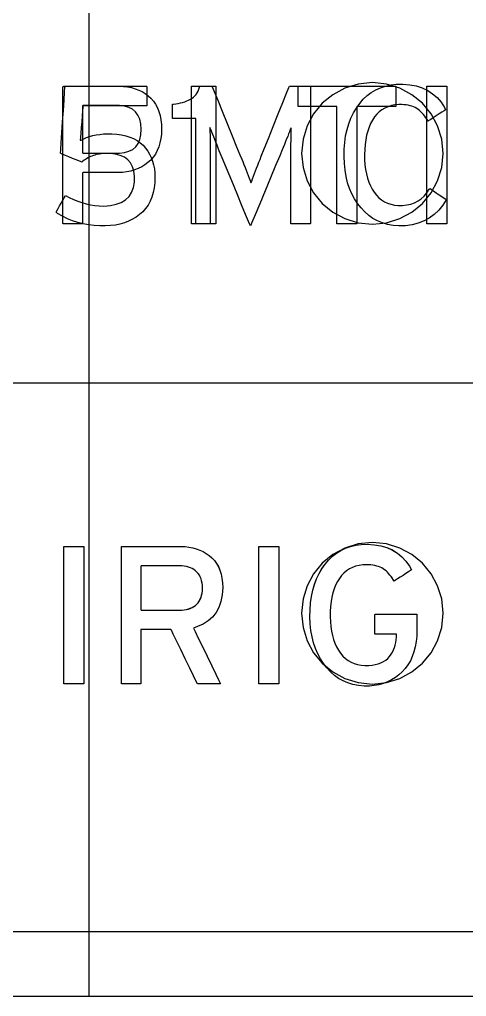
# Model space of a CAD drawing. Extents: x 1 to 47.7, y 0.2 to 35.
# Drawn here: x 22.878 to 23.194, y 8.656 to 9.347 of the extents above; entities that cross this region are included whole.
import ezdxf

# ---------------------------------------------------------------- set-up
doc = ezdxf.new("R2010")
doc.units = 0
doc.header["$MEASUREMENT"] = 0
for name, color, linetype in [('4_1__4U__UP_TO_ONE_IO_BOAR', 7, 'CONTINUOUS'), ('4_2__4U__FRONT_PANEL_W_24_', 7, 'CONTINUOUS'), ('5_1___24__TARGET_LEDS___12', 7, 'CONTINUOUS')]:
    doc.layers.add(name, color=color, linetype=linetype)

msp = doc.modelspace()

# ---------------------------------------------------------------- linework, layer by layer
at = {"layer": '4_1__4U__UP_TO_ONE_IO_BOAR'}
for points in [[(22.92684, 11.36878), (22.92684, 8.65629)], [(25.35263, 8.65629), (21.57681, 8.65629)]]:
    msp.add_lwpolyline(points, dxfattribs=at)
for points in [[(23.12712, 9.20206), (23.1372, 9.20308), (23.14659, 9.20599), (23.15509, 9.21061), (23.16249, 9.21672), (23.1686, 9.22412), (23.17321, 9.23262), (23.17613, 9.24201), (23.17714, 9.25208), (23.17613, 9.26216), (23.17321, 9.27155), (23.1686, 9.28004), (23.16249, 9.28744), (23.15509, 9.29354), (23.14659, 9.29815), (23.1372, 9.30106), (23.12712, 9.30208), (23.11705, 9.30106), (23.10767, 9.29815), (23.09918, 9.29354), (23.09178, 9.28744), (23.08568, 9.28004), (23.08108, 9.27155), (23.07817, 9.26216), (23.07716, 9.25208), (23.07817, 9.24201), (23.08108, 9.23262), (23.08568, 9.22412), (23.09178, 9.21672), (23.09918, 9.21061), (23.10767, 9.20599), (23.11705, 9.20308)], [(23.12712, 8.87706), (23.1372, 8.87807), (23.14659, 8.88099), (23.15509, 8.8856), (23.16249, 8.89171), (23.1686, 8.89912), (23.17321, 8.90761), (23.17613, 8.917), (23.17714, 8.92708), (23.17613, 8.93716), (23.17321, 8.94654), (23.1686, 8.95503), (23.16249, 8.96243), (23.15509, 8.96854), (23.14659, 8.97315), (23.1372, 8.97606), (23.12712, 8.97707), (23.11705, 8.97606), (23.10767, 8.97315), (23.09918, 8.96854), (23.09178, 8.96243), (23.08568, 8.95503), (23.08108, 8.94654), (23.07817, 8.93716), (23.07716, 8.92708), (23.07817, 8.917), (23.08108, 8.90761), (23.08568, 8.89912), (23.09178, 8.89171), (23.09918, 8.8856), (23.10767, 8.88099), (23.11705, 8.87807)]]:
    msp.add_lwpolyline(points, close=True, dxfattribs=at)
at = {"layer": '4_2__4U__FRONT_PANEL_W_24_'}
for points in [[(22.97365, 9.23528), (22.97348, 9.23139), (22.97306, 9.22773), (22.97238, 9.22431), (22.97143, 9.22112), (22.97023, 9.21818), (22.96876, 9.21547), (22.96703, 9.213), (22.96505, 9.21077), (22.96281, 9.20877), (22.96038, 9.207), (22.95777, 9.20545), (22.955, 9.20412), (22.95206, 9.203), (22.94895, 9.20211), (22.94566, 9.20144), (22.94221, 9.20099), (22.93858, 9.20076), (22.93471, 9.20075), (22.93073, 9.20098), (22.92682, 9.20147), (22.92299, 9.2022), (22.91922, 9.20319), (22.91552, 9.20442), (22.91189, 9.2059), (22.90834, 9.20763), (22.90485, 9.20961), (22.90381, 9.21052), (22.90435, 9.21146), (22.90521, 9.21299), (22.90629, 9.21487), (22.90745, 9.21692), (22.90858, 9.2189), (22.90955, 9.22061), (22.91025, 9.22183), (22.91055, 9.22236), (22.91315, 9.22094), (22.9161, 9.21951), (22.91907, 9.21828), (22.92205, 9.21723), (22.92505, 9.21637), (22.92808, 9.2157), (22.93112, 9.21522), (22.93418, 9.21492), (22.93748, 9.21483), (22.94219, 9.2152), (22.94633, 9.21607), (22.94989, 9.21743), (22.95289, 9.2193), (22.95531, 9.22166), (22.95715, 9.22452), (22.95843, 9.22789), (22.95912, 9.23175), (22.95921, 9.2359), (22.95873, 9.23948), (22.95777, 9.24262), (22.95634, 9.24531), (22.95443, 9.24754), (22.95204, 9.24932), (22.94918, 9.25065), (22.94584, 9.25153), (22.94203, 9.25196), (22.93945, 9.25199), (22.93815, 9.25195), (22.9369, 9.25187), (22.93568, 9.25175), (22.9345, 9.2516), (22.93335, 9.2514), (22.93224, 9.25116), (22.93118, 9.25089), (22.93014, 9.25058), (22.92916, 9.25019), (22.92819, 9.24976), (22.92725, 9.2493), (22.92632, 9.24881), (22.92541, 9.24829), (22.92452, 9.24774), (22.92364, 9.24715), (22.92279, 9.24653), (22.92196, 9.24588), (22.92142, 9.2461), (22.91997, 9.24669), (22.91789, 9.24754), (22.91544, 9.24854), (22.91288, 9.24958), (22.91049, 9.25055), (22.90853, 9.25135), (22.90726, 9.25187), (22.90693, 9.25209), (22.9071, 9.25451), (22.90744, 9.25959), (22.90791, 9.26649), (22.90844, 9.27438), (22.90899, 9.28241), (22.90948, 9.28974), (22.90988, 9.29552), (22.91011, 9.29892), (22.91057, 9.29947), (22.91433, 9.29947), (22.92111, 9.29947), (22.92988, 9.29947), (22.93962, 9.29947), (22.94931, 9.29947), (22.95791, 9.29947), (22.9644, 9.29947), (22.96776, 9.29947), (22.968, 9.29924), (22.968, 9.29816), (22.968, 9.29641), (22.968, 9.29424), (22.968, 9.2919), (22.968, 9.28962), (22.968, 9.28765), (22.968, 9.28625), (22.968, 9.28564), (22.96671, 9.28564), (22.96262, 9.28564), (22.95653, 9.28564), (22.94923, 9.28564), (22.94153, 9.28564), (22.93423, 9.28564), (22.92814, 9.28564), (22.92405, 9.28564), (22.92276, 9.28563), (22.92268, 9.28455), (22.92249, 9.28204), (22.92223, 9.27853), (22.92192, 9.27446), (22.92161, 9.27027), (22.92132, 9.26639), (22.92109, 9.26327), (22.92094, 9.26134), (22.92151, 9.2613), (22.92338, 9.26231), (22.92537, 9.2632), (22.9275, 9.26396), (22.92974, 9.2646), (22.93211, 9.26512), (22.93461, 9.26551), (22.93723, 9.26578), (22.93997, 9.26593), (22.94326, 9.26591), (22.94675, 9.26565), (22.95003, 9.26517), (22.95309, 9.26448), (22.95594, 9.26357), (22.95858, 9.26245), (22.961, 9.26111), (22.96321, 9.25955), (22.9652, 9.25778), (22.96697, 9.25582), (22.96854, 9.25372), (22.96989, 9.25149), (22.97104, 9.24912), (22.97198, 9.24662), (22.97271, 9.24399), (22.97323, 9.24122), (22.97354, 9.23832)], [(23.0026, 9.20228), (23.0026, 9.20514), (23.0026, 9.21272), (23.0026, 9.22358), (23.0026, 9.23627), (23.0026, 9.24931), (23.0026, 9.26127), (23.0026, 9.27067), (23.0026, 9.27607), (23.00244, 9.27681), (23.00123, 9.27681), (22.99912, 9.27681), (22.99644, 9.27681), (22.99352, 9.27681), (22.99068, 9.27681), (22.98825, 9.27681), (22.98655, 9.27681), (22.98591, 9.27681), (22.98591, 9.2772), (22.98591, 9.27822), (22.98591, 9.27968), (22.98591, 9.28139), (22.98591, 9.28315), (22.98591, 9.28476), (22.98591, 9.28602), (22.98591, 9.28675), (22.98677, 9.28692), (22.98846, 9.28712), (22.9901, 9.28737), (22.99167, 9.2877), (22.99318, 9.28809), (22.99464, 9.28855), (22.99604, 9.28907), (22.99738, 9.28966), (22.99866, 9.29031), (22.99984, 9.29101), (23.00092, 9.29182), (23.00189, 9.29272), (23.00275, 9.29372), (23.00351, 9.29482), (23.00415, 9.29603), (23.00469, 9.29733), (23.00513, 9.29873), (23.00542, 9.29947), (23.00624, 9.29947), (23.00768, 9.29947), (23.00951, 9.29947), (23.01151, 9.29947), (23.01345, 9.29947), (23.01511, 9.29947), (23.01627, 9.29947), (23.01671, 9.29947), (23.01671, 9.29575), (23.01671, 9.28586), (23.01671, 9.27169), (23.01671, 9.25516), (23.01671, 9.23815), (23.01671, 9.22256), (23.01671, 9.2103), (23.01671, 9.20325), (23.01657, 9.20228), (23.01555, 9.20228), (23.01377, 9.20228), (23.0115, 9.20228), (23.00904, 9.20228), (23.00664, 9.20228), (23.00458, 9.20228), (23.00314, 9.20228)], [(23.15865, 8.91515), (23.15849, 8.91098), (23.15809, 8.90704), (23.15743, 8.90332), (23.15652, 8.89983), (23.15536, 8.89655), (23.15396, 8.89351), (23.1523, 8.89068), (23.15039, 8.88808), (23.14823, 8.88569), (23.1459, 8.88352), (23.1434, 8.8816), (23.14075, 8.87995), (23.13793, 8.87857), (23.13496, 8.87744), (23.13182, 8.87658), (23.12852, 8.87597), (23.12507, 8.87563), (23.12126, 8.87561), (23.11726, 8.876), (23.11345, 8.87673), (23.10986, 8.87781), (23.10647, 8.87923), (23.10329, 8.88101), (23.10031, 8.88313), (23.09754, 8.8856), (23.09498, 8.88842), (23.09259, 8.89152), (23.09044, 8.89483), (23.08856, 8.89837), (23.08696, 8.90215), (23.08563, 8.90616), (23.08457, 8.9104), (23.08379, 8.91488), (23.08328, 8.91959), (23.08305, 8.92453), (23.08314, 8.92957), (23.08352, 8.9344), (23.08417, 8.93899), (23.08509, 8.94337), (23.08629, 8.94751), (23.08776, 8.95142), (23.08951, 8.95511), (23.09153, 8.95857), (23.09382, 8.96181), (23.09629, 8.96475), (23.09897, 8.96734), (23.10185, 8.96959), (23.10493, 8.9715), (23.10822, 8.97306), (23.11172, 8.97428), (23.11542, 8.97515), (23.11933, 8.97568), (23.12358, 8.97585), (23.12852, 8.97552), (23.13311, 8.97473), (23.13735, 8.97348), (23.14125, 8.97177), (23.1448, 8.9696), (23.148, 8.96697), (23.15085, 8.96388), (23.15336, 8.96032), (23.15479, 8.95766), (23.15408, 8.95721), (23.1527, 8.95632), (23.15087, 8.95515), (23.14881, 8.95383), (23.14674, 8.9525), (23.14486, 8.9513), (23.14341, 8.95037), (23.14259, 8.94984), (23.14207, 8.95048), (23.14125, 8.95175), (23.14041, 8.95295), (23.13954, 8.95408), (23.13865, 8.95512), (23.13773, 8.95609), (23.13679, 8.95697), (23.13582, 8.95778), (23.13482, 8.95851), (23.13377, 8.95911), (23.13265, 8.95963), (23.13146, 8.96008), (23.13021, 8.96046), (23.1289, 8.96077), (23.12752, 8.96102), (23.12607, 8.96119), (23.12457, 8.9613), (23.123, 8.96134), (23.12036, 8.96122), (23.11777, 8.96086), (23.11533, 8.96026), (23.11303, 8.95943), (23.11089, 8.95836), (23.1089, 8.95705), (23.10706, 8.9555), (23.10538, 8.95372), (23.10384, 8.9517), (23.10244, 8.94943), (23.10122, 8.94697), (23.10017, 8.94433), (23.09929, 8.94151), (23.09858, 8.93851), (23.09803, 8.93532), (23.09766, 8.93195), (23.09746, 8.92839), (23.09742, 8.92468), (23.09755, 8.92109), (23.09785, 8.91768), (23.09832, 8.91445), (23.09896, 8.9114), (23.09977, 8.90852), (23.10075, 8.90583), (23.1019, 8.90332), (23.10322, 8.901), (23.1047, 8.89882), (23.10632, 8.89684), (23.1081, 8.89512), (23.11003, 8.89365), (23.1121, 8.89243), (23.11433, 8.89147), (23.11671, 8.89075), (23.11924, 8.89029), (23.12192, 8.89008), (23.12454, 8.89014), (23.12695, 8.89037), (23.1292, 8.89077), (23.13128, 8.89133), (23.1332, 8.89206), (23.13496, 8.89294), (23.13655, 8.89399), (23.13798, 8.89521), (23.13925, 8.89659), (23.14032, 8.89807), (23.14125, 8.8996), (23.14206, 8.9012), (23.14274, 8.90286), (23.1433, 8.90458), (23.14373, 8.90636), (23.14404, 8.9082), (23.14422, 8.91011), (23.14427, 8.91197), (23.14427, 8.91199), (23.14427, 8.91203), (23.14427, 8.91209), (23.14427, 8.91215), (23.14427, 8.91222), (23.14427, 8.91229), (23.14427, 8.91234), (23.14427, 8.91237), (23.14424, 8.91238), (23.14345, 8.91238), (23.1418, 8.91238), (23.13957, 8.91238), (23.13702, 8.91238), (23.13443, 8.91238), (23.13206, 8.91238), (23.13019, 8.91238), (23.12908, 8.91238), (23.12889, 8.91248), (23.12889, 8.91336), (23.12889, 8.91498), (23.12889, 8.91708), (23.12889, 8.91942), (23.12889, 8.92176), (23.12889, 8.92384), (23.12889, 8.92543), (23.12889, 8.92627), (23.12931, 8.92635), (23.13154, 8.92635), (23.13522, 8.92635), (23.13983, 8.92635), (23.14486, 8.92635), (23.14977, 8.92635), (23.15405, 8.92635), (23.15717, 8.92635), (23.15861, 8.92635), (23.15865, 8.92608), (23.15865, 8.92513), (23.15865, 8.92366), (23.15865, 8.92188), (23.15865, 8.91998), (23.15865, 8.91816), (23.15865, 8.91662), (23.15865, 8.91555)], [(23.02146, 8.94524), (23.0211, 8.94009), (23.0202, 8.93542), (23.01877, 8.93124), (23.01681, 8.92755), (23.01431, 8.92435), (23.01128, 8.92164), (23.00771, 8.91942), (23.00361, 8.91769), (23.00082, 8.91664), (23.00201, 8.91418), (23.00425, 8.90954), (23.00719, 8.90346), (23.01048, 8.89667), (23.01375, 8.88991), (23.01665, 8.88392), (23.01881, 8.87945), (23.01988, 8.87723), (23.01961, 8.87712), (23.01825, 8.87712), (23.01609, 8.87712), (23.01346, 8.87712), (23.01065, 8.87712), (23.00796, 8.87712), (23.0057, 8.87712), (23.00417, 8.87712), (23.00366, 8.87713), (23.00284, 8.8788), (23.00091, 8.88279), (22.99821, 8.88837), (22.99507, 8.89483), (22.99186, 8.90145), (22.98892, 8.90752), (22.98659, 8.91231), (22.98523, 8.91513), (22.98484, 8.91557), (22.98341, 8.91557), (22.98084, 8.91557), (22.97753, 8.91557), (22.97388, 8.91557), (22.97028, 8.91557), (22.96713, 8.91557), (22.96483, 8.91557), (22.96377, 8.91557), (22.96375, 8.9146), (22.96375, 8.91117), (22.96375, 8.90596), (22.96375, 8.89967), (22.96375, 8.89302), (22.96375, 8.88673), (22.96375, 8.88151), (22.96375, 8.87809), (22.96373, 8.87712), (22.96304, 8.87712), (22.96154, 8.87712), (22.9595, 8.87712), (22.95716, 8.87712), (22.95478, 8.87712), (22.95263, 8.87712), (22.95096, 8.87712), (22.95002, 8.87712), (22.94991, 8.87823), (22.94991, 8.88534), (22.94991, 8.89747), (22.94991, 8.9128), (22.94991, 8.92954), (22.94991, 8.94586), (22.94991, 8.95997), (22.94991, 8.97004), (22.94991, 8.97427), (22.95119, 8.9743), (22.95507, 8.9743), (22.96081, 8.9743), (22.96763, 8.9743), (22.97476, 8.9743), (22.98145, 8.9743), (22.9869, 8.9743), (22.99037, 8.9743), (22.992, 8.97429), (22.99488, 8.97415), (22.99764, 8.97382), (23.00029, 8.9733), (23.00283, 8.9726), (23.00526, 8.97172), (23.00757, 8.97064), (23.00977, 8.96938), (23.01186, 8.96794), (23.01383, 8.96628), (23.01559, 8.9644), (23.01712, 8.96231), (23.01841, 8.96), (23.01948, 8.95748), (23.02032, 8.95474), (23.02093, 8.95179), (23.02131, 8.94862)], [(23.00722, 8.94482), (23.00713, 8.94663), (23.00693, 8.94832), (23.00661, 8.9499), (23.00618, 8.95136), (23.00563, 8.95272), (23.00497, 8.95397), (23.00419, 8.9551), (23.0033, 8.95612), (23.0023, 8.95706), (23.00119, 8.95791), (22.99999, 8.95863), (22.9987, 8.95925), (22.99733, 8.95975), (22.99587, 8.96013), (22.99432, 8.9604), (22.99267, 8.96056), (22.99117, 8.9606), (22.98982, 8.9606), (22.98678, 8.9606), (22.98259, 8.9606), (22.97782, 8.9606), (22.97301, 8.9606), (22.96871, 8.9606), (22.96547, 8.9606), (22.96384, 8.9606), (22.96375, 8.95996), (22.96375, 8.95724), (22.96375, 8.95294), (22.96375, 8.94771), (22.96375, 8.94216), (22.96375, 8.93692), (22.96375, 8.93263), (22.96375, 8.9299), (22.96384, 8.92927), (22.96547, 8.92927), (22.96871, 8.92927), (22.97301, 8.92927), (22.97782, 8.92927), (22.98259, 8.92927), (22.98678, 8.92927), (22.98982, 8.92927), (22.99117, 8.92927), (22.99265, 8.92931), (22.99426, 8.92945), (22.99579, 8.92971), (22.99723, 8.93008), (22.99859, 8.93055), (22.99987, 8.93113), (23.00106, 8.93183), (23.00216, 8.93263), (23.00318, 8.93353), (23.0041, 8.93454), (23.0049, 8.93567), (23.00558, 8.93691), (23.00615, 8.93826), (23.00659, 8.93973), (23.00692, 8.94131), (23.00713, 8.94301)]]:
    msp.add_lwpolyline(points, close=True, dxfattribs=at)
for points in [[(23.1162, 9.28523), (23.1162, 9.20228), (23.10209, 9.20228), (23.10209, 9.28523), (23.07464, 9.28523), (23.07464, 9.29947), (23.14369, 9.29947), (23.14369, 9.28523), (23.1162, 9.28523)], [(23.1655, 9.20228), (23.1655, 9.29947), (23.17961, 9.29947), (23.17961, 9.20228), (23.1655, 9.20228)], [(22.56645, 9.08989), (23.94141, 9.08989)], [(22.90929, 8.87712), (22.90929, 8.9743), (22.92339, 8.9743), (22.92339, 8.87712), (22.90929, 8.87712)], [(23.04689, 8.87712), (23.04689, 8.9743), (23.06099, 8.9743), (23.06099, 8.87712), (23.04689, 8.87712)], [(25.35207, 8.70187), (19.77626, 8.70187)]]:
    msp.add_lwpolyline(points, dxfattribs=at)
at = {"layer": '5_1___24__TARGET_LEDS___12'}
for points in [[(22.97833, 9.26906), (22.97818, 9.26566), (22.9778, 9.26246), (22.97719, 9.25945), (22.97634, 9.25664), (22.97527, 9.25402), (22.97397, 9.2516), (22.97243, 9.24937), (22.97067, 9.24735), (22.96869, 9.24552), (22.96657, 9.2439), (22.96429, 9.24249), (22.96187, 9.2413), (22.95929, 9.24032), (22.95657, 9.23955), (22.95369, 9.23899), (22.95067, 9.23865), (22.94749, 9.23852), (22.94639, 9.23852), (22.94406, 9.23852), (22.94061, 9.23852), (22.9365, 9.23852), (22.9322, 9.23852), (22.9282, 9.23852), (22.92495, 9.23852), (22.92294, 9.23852), (22.92251, 9.23836), (22.92251, 9.23615), (22.92251, 9.23191), (22.92251, 9.22631), (22.92251, 9.22006), (22.92251, 9.21384), (22.92251, 9.20836), (22.92251, 9.2043), (22.92251, 9.20237), (22.92219, 9.2023), (22.92097, 9.2023), (22.91908, 9.2023), (22.9168, 9.2023), (22.91439, 9.2023), (22.91211, 9.2023), (22.91022, 9.2023), (22.909, 9.2023), (22.90868, 9.20249), (22.90868, 9.20768), (22.90868, 9.21856), (22.90868, 9.23327), (22.90868, 9.24994), (22.90868, 9.26672), (22.90868, 9.28174), (22.90868, 9.29313), (22.90868, 9.29905), (22.90936, 9.29948), (22.91258, 9.29948), (22.91777, 9.29948), (22.92418, 9.29948), (22.93105, 9.29948), (22.93763, 9.29948), (22.94315, 9.29948), (22.94688, 9.29948), (22.94841, 9.29948), (22.95144, 9.29935), (22.95434, 9.29902), (22.9571, 9.29849), (22.95972, 9.29776), (22.9622, 9.29681), (22.96455, 9.29567), (22.96677, 9.29432), (22.96885, 9.29277), (22.97079, 9.29098), (22.97253, 9.28897), (22.97404, 9.28675), (22.97532, 9.28432), (22.97638, 9.28169), (22.9772, 9.27884), (22.97781, 9.27579), (22.97818, 9.27253)], [(23.06968, 9.20226), (23.06968, 9.20411), (23.06968, 9.20905), (23.06968, 9.21617), (23.06968, 9.22456), (23.06968, 9.23331), (23.06968, 9.24149), (23.06968, 9.24821), (23.06968, 9.25254), (23.06968, 9.25423), (23.06968, 9.2566), (23.06969, 9.25886), (23.06971, 9.261), (23.06973, 9.26302), (23.06977, 9.26493), (23.06981, 9.26672), (23.06986, 9.2684), (23.06991, 9.26996), (23.06973, 9.2702), (23.0692, 9.26883), (23.06863, 9.26735), (23.06801, 9.26577), (23.06734, 9.26407), (23.06663, 9.26226), (23.06586, 9.26035), (23.06505, 9.25832), (23.06419, 9.25619), (23.06352, 9.25455), (23.06174, 9.25028), (23.05885, 9.24337), (23.05526, 9.23479), (23.05138, 9.2255), (23.04761, 9.21649), (23.04436, 9.20871), (23.04204, 9.20315), (23.04104, 9.20076), (23.04038, 9.20231), (23.03834, 9.20725), (23.03529, 9.21462), (23.03165, 9.22344), (23.0278, 9.23275), (23.02415, 9.24157), (23.02111, 9.24894), (23.01907, 9.25388), (23.01832, 9.2557), (23.01746, 9.25786), (23.01665, 9.25991), (23.01588, 9.26185), (23.01516, 9.26368), (23.01448, 9.2654), (23.01385, 9.26701), (23.01326, 9.26851), (23.01271, 9.26991), (23.01239, 9.27029), (23.01244, 9.26876), (23.01249, 9.26711), (23.01253, 9.26534), (23.01257, 9.26346), (23.0126, 9.26146), (23.01262, 9.25934), (23.01263, 9.25711), (23.01264, 9.25476), (23.01264, 9.25309), (23.01264, 9.24941), (23.01264, 9.24314), (23.01264, 9.2352), (23.01264, 9.22651), (23.01264, 9.21796), (23.01264, 9.21048), (23.01264, 9.20497), (23.01264, 9.20235), (23.01235, 9.20226), (23.01123, 9.20226), (23.00949, 9.20226), (23.00737, 9.20226), (23.00511, 9.20226), (23.00295, 9.20226), (23.0011, 9.20226), (22.99983, 9.20226), (22.99935, 9.20226), (22.99935, 9.20575), (22.99935, 9.2151), (22.99935, 9.22856), (22.99935, 9.24442), (22.99935, 9.26096), (22.99935, 9.27643), (22.99935, 9.28913), (22.99935, 9.29732), (22.99938, 9.29948), (23.00012, 9.29948), (23.00168, 9.29948), (23.0038, 9.29948), (23.00622, 9.29948), (23.00869, 9.29948), (23.01094, 9.29948), (23.01272, 9.29948), (23.01376, 9.29948), (23.01409, 9.29909), (23.01545, 9.29573), (23.01792, 9.28967), (23.02111, 9.28182), (23.02466, 9.2731), (23.02819, 9.26443), (23.03132, 9.25673), (23.03368, 9.25092), (23.0349, 9.24791), (23.03559, 9.24626), (23.03646, 9.24417), (23.03728, 9.24214), (23.03807, 9.24016), (23.03881, 9.23825), (23.03951, 9.23639), (23.04017, 9.23459), (23.04078, 9.23286), (23.04136, 9.23118), (23.04193, 9.23245), (23.04254, 9.23416), (23.04319, 9.23592), (23.04388, 9.23776), (23.0446, 9.23966), (23.04537, 9.24163), (23.04617, 9.24367), (23.04701, 9.24577), (23.04781, 9.24772), (23.04871, 9.24997), (23.05081, 9.25524), (23.05375, 9.2626), (23.05715, 9.27113), (23.06066, 9.27992), (23.0639, 9.28804), (23.06652, 9.29459), (23.06813, 9.29863), (23.06853, 9.29948), (23.0694, 9.29948), (23.07109, 9.29948), (23.07333, 9.29948), (23.07585, 9.29948), (23.07838, 9.29948), (23.08066, 9.29948), (23.08242, 9.29948), (23.0834, 9.29948), (23.08351, 9.29836), (23.08351, 9.2914), (23.08351, 9.27956), (23.08351, 9.26455), (23.08351, 9.2481), (23.08351, 9.23194), (23.08351, 9.2178), (23.08351, 9.20739), (23.08351, 9.20244), (23.0832, 9.20226), (23.08204, 9.20226), (23.08023, 9.20226), (23.07803, 9.20226), (23.07568, 9.20226), (23.07342, 9.20226), (23.0715, 9.20226), (23.07017, 9.20226)], [(23.17935, 9.21932), (23.1768, 9.21538), (23.17396, 9.2119), (23.17081, 9.2089), (23.16736, 9.20636), (23.16361, 9.2043), (23.15956, 9.2027), (23.15521, 9.20158), (23.15055, 9.20092), (23.14582, 9.20077), (23.14176, 9.20112), (23.1379, 9.20182), (23.13425, 9.20288), (23.13082, 9.20429), (23.12759, 9.20605), (23.12457, 9.20817), (23.12177, 9.21065), (23.11917, 9.21347), (23.11675, 9.21659), (23.11457, 9.21993), (23.11267, 9.2235), (23.11105, 9.22731), (23.1097, 9.23135), (23.10864, 9.23564), (23.10786, 9.24015), (23.10735, 9.24491), (23.10712, 9.2499), (23.10723, 9.25497), (23.10762, 9.25983), (23.10829, 9.26445), (23.10925, 9.26884), (23.11048, 9.27301), (23.11199, 9.27694), (23.11378, 9.28064), (23.11585, 9.28411), (23.11819, 9.28734), (23.1207, 9.29027), (23.12342, 9.29284), (23.12635, 9.29506), (23.12949, 9.29693), (23.13285, 9.29846), (23.13641, 9.29963), (23.14019, 9.30045), (23.14417, 9.30092), (23.14866, 9.301), (23.15358, 9.30058), (23.15814, 9.29969), (23.16234, 9.29833), (23.1662, 9.29651), (23.16969, 9.29421), (23.17284, 9.29144), (23.17564, 9.28821), (23.17808, 9.28451), (23.17879, 9.28279), (23.17785, 9.28219), (23.17629, 9.28118), (23.17434, 9.27992), (23.17221, 9.27855), (23.17013, 9.27721), (23.16834, 9.27605), (23.16704, 9.27521), (23.16647, 9.27485), (23.16576, 9.276), (23.16493, 9.27726), (23.16408, 9.27844), (23.1632, 9.27954), (23.16231, 9.28056), (23.16139, 9.2815), (23.16045, 9.28236), (23.15949, 9.28314), (23.1585, 9.28383), (23.1574, 9.28442), (23.15624, 9.28494), (23.15501, 9.28539), (23.15372, 9.28576), (23.15236, 9.28606), (23.15094, 9.28629), (23.14945, 9.28644), (23.1479, 9.28652), (23.14581, 9.2865), (23.14312, 9.28625), (23.14059, 9.28577), (23.13821, 9.28504), (23.13599, 9.28407), (23.13393, 9.28286), (23.13203, 9.28141), (23.13028, 9.27971), (23.12868, 9.27778), (23.12722, 9.27559), (23.12592, 9.2732), (23.12479, 9.27061), (23.12383, 9.26784), (23.12304, 9.26488), (23.12243, 9.26174), (23.12199, 9.2584), (23.12172, 9.25488), (23.12162, 9.25118), (23.1217, 9.24749), (23.12194, 9.24398), (23.12236, 9.24066), (23.12295, 9.23753), (23.12372, 9.23458), (23.12465, 9.23181), (23.12576, 9.22922), (23.12704, 9.22682), (23.12848, 9.22459), (23.13006, 9.22253), (23.13178, 9.22072), (23.13367, 9.21917), (23.13571, 9.21788), (23.13791, 9.21685), (23.14026, 9.21607), (23.14277, 9.21555), (23.14544, 9.21528), (23.14842, 9.21528), (23.15147, 9.21559), (23.15432, 9.21621), (23.15696, 9.21716), (23.15942, 9.21843), (23.16167, 9.22001), (23.16372, 9.22191), (23.16558, 9.22414), (23.16723, 9.22668), (23.16788, 9.22725), (23.16884, 9.22658), (23.17037, 9.22553), (23.17223, 9.22424), (23.17423, 9.22286), (23.17615, 9.22153), (23.17779, 9.2204), (23.17892, 9.21961)], [(22.96395, 9.26906), (22.96363, 9.27287), (22.96285, 9.27618), (22.96161, 9.279), (22.95991, 9.28133), (22.95776, 9.28318), (22.95515, 9.28453), (22.95208, 9.2854), (22.94855, 9.28577), (22.94712, 9.28579), (22.94467, 9.28579), (22.94096, 9.28579), (22.93654, 9.28579), (22.93195, 9.28579), (22.92774, 9.28579), (22.92447, 9.28579), (22.92269, 9.28579), (22.92251, 9.28527), (22.92251, 9.28245), (22.92251, 9.2778), (22.92251, 9.27205), (22.92251, 9.26594), (22.92251, 9.26019), (22.92251, 9.25554), (22.92251, 9.25272), (22.92269, 9.2522), (22.92447, 9.2522), (22.92774, 9.2522), (22.93195, 9.2522), (22.93654, 9.2522), (22.94096, 9.2522), (22.94467, 9.2522), (22.94712, 9.2522), (22.94857, 9.25223), (22.95218, 9.25263), (22.9553, 9.25352), (22.95794, 9.2549), (22.9601, 9.25676), (22.96179, 9.25911), (22.96299, 9.26194), (22.96371, 9.26526)], [(23.15865, 8.91516), (23.15849, 8.911), (23.15809, 8.90705), (23.15743, 8.90333), (23.15652, 8.89984), (23.15536, 8.89657), (23.15396, 8.89352), (23.1523, 8.89069), (23.15039, 8.88809), (23.14823, 8.88571), (23.1459, 8.88353), (23.1434, 8.88162), (23.14075, 8.87997), (23.13793, 8.87858), (23.13496, 8.87745), (23.13182, 8.87659), (23.12852, 8.87599), (23.12507, 8.87565), (23.12126, 8.87562), (23.11726, 8.87601), (23.11345, 8.87674), (23.10986, 8.87782), (23.10647, 8.87925), (23.10329, 8.88102), (23.10031, 8.88314), (23.09754, 8.88561), (23.09498, 8.88843), (23.09259, 8.89153), (23.09044, 8.89484), (23.08856, 8.89839), (23.08696, 8.90216), (23.08563, 8.90617), (23.08457, 8.91042), (23.08379, 8.91489), (23.08328, 8.9196), (23.08305, 8.92454), (23.08314, 8.92958), (23.08352, 8.93441), (23.08417, 8.93901), (23.08509, 8.94338), (23.08629, 8.94752), (23.08776, 8.95144), (23.08951, 8.95513), (23.09153, 8.95859), (23.09382, 8.96182), (23.09629, 8.96476), (23.09897, 8.96735), (23.10185, 8.96961), (23.10493, 8.97151), (23.10822, 8.97307), (23.11172, 8.97429), (23.11542, 8.97516), (23.11933, 8.97569), (23.12358, 8.97586), (23.12852, 8.97553), (23.13311, 8.97474), (23.13735, 8.9735), (23.14125, 8.97178), (23.1448, 8.96961), (23.148, 8.96698), (23.15085, 8.96389), (23.15336, 8.96034), (23.15479, 8.95768), (23.15408, 8.95722), (23.1527, 8.95634), (23.15087, 8.95517), (23.14881, 8.95385), (23.14674, 8.95252), (23.14486, 8.95131), (23.14341, 8.95038), (23.14259, 8.94986), (23.14207, 8.95049), (23.14125, 8.95177), (23.14041, 8.95297), (23.13954, 8.95409), (23.13865, 8.95513), (23.13773, 8.9561), (23.13679, 8.95699), (23.13582, 8.95779), (23.13482, 8.95852), (23.13377, 8.95912), (23.13265, 8.95964), (23.13146, 8.96009), (23.13021, 8.96047), (23.1289, 8.96079), (23.12752, 8.96103), (23.12607, 8.96121), (23.12457, 8.96132), (23.123, 8.96136), (23.12036, 8.96124), (23.11777, 8.96088), (23.11533, 8.96028), (23.11303, 8.95944), (23.11089, 8.95837), (23.1089, 8.95706), (23.10706, 8.95552), (23.10538, 8.95373), (23.10384, 8.95171), (23.10244, 8.94944), (23.10122, 8.94699), (23.10017, 8.94435), (23.09929, 8.94153), (23.09858, 8.93852), (23.09803, 8.93533), (23.09766, 8.93196), (23.09746, 8.92841), (23.09742, 8.9247), (23.09755, 8.9211), (23.09785, 8.91769), (23.09832, 8.91446), (23.09896, 8.91141), (23.09977, 8.90854), (23.10075, 8.90585), (23.1019, 8.90334), (23.10322, 8.90101), (23.1047, 8.89883), (23.10632, 8.89686), (23.1081, 8.89513), (23.11003, 8.89366), (23.1121, 8.89245), (23.11433, 8.89148), (23.11671, 8.89077), (23.11924, 8.89031), (23.12192, 8.8901), (23.12454, 8.89015), (23.12695, 8.89039), (23.1292, 8.89078), (23.13128, 8.89135), (23.1332, 8.89207), (23.13496, 8.89296), (23.13655, 8.89401), (23.13798, 8.89522), (23.13925, 8.8966), (23.14032, 8.89808), (23.14125, 8.89962), (23.14206, 8.90122), (23.14274, 8.90287), (23.1433, 8.90459), (23.14373, 8.90637), (23.14404, 8.90822), (23.14422, 8.91012), (23.14427, 8.91199), (23.14427, 8.912), (23.14427, 8.91204), (23.14427, 8.9121), (23.14427, 8.91217), (23.14427, 8.91223), (23.14427, 8.9123), (23.14427, 8.91235), (23.14427, 8.91239), (23.14424, 8.91239), (23.14345, 8.91239), (23.1418, 8.91239), (23.13957, 8.91239), (23.13702, 8.91239), (23.13443, 8.91239), (23.13206, 8.91239), (23.13019, 8.91239), (23.12908, 8.91239), (23.12889, 8.91249), (23.12889, 8.91338), (23.12889, 8.91499), (23.12889, 8.9171), (23.12889, 8.91944), (23.12889, 8.92177), (23.12889, 8.92385), (23.12889, 8.92544), (23.12889, 8.92629), (23.12931, 8.92636), (23.13154, 8.92636), (23.13522, 8.92636), (23.13983, 8.92636), (23.14486, 8.92636), (23.14977, 8.92636), (23.15405, 8.92636), (23.15717, 8.92636), (23.15861, 8.92636), (23.15865, 8.9261), (23.15865, 8.92514), (23.15865, 8.92367), (23.15865, 8.92189), (23.15865, 8.91999), (23.15865, 8.91817), (23.15865, 8.91663), (23.15865, 8.91556)], [(23.02146, 8.94526), (23.0211, 8.9401), (23.0202, 8.93543), (23.01877, 8.93125), (23.01681, 8.92756), (23.01431, 8.92436), (23.01128, 8.92165), (23.00771, 8.91943), (23.00361, 8.9177), (23.00082, 8.91665), (23.00201, 8.9142), (23.00425, 8.90956), (23.00719, 8.90347), (23.01048, 8.89668), (23.01375, 8.88992), (23.01665, 8.88394), (23.01881, 8.87946), (23.01988, 8.87725), (23.01961, 8.87713), (23.01825, 8.87713), (23.01609, 8.87713), (23.01346, 8.87713), (23.01065, 8.87713), (23.00796, 8.87713), (23.0057, 8.87713), (23.00417, 8.87713), (23.00366, 8.87714), (23.00284, 8.87882), (23.00091, 8.8828), (22.99821, 8.88838), (22.99507, 8.89484), (22.99186, 8.90146), (22.98892, 8.90753), (22.98659, 8.91233), (22.98523, 8.91514), (22.98484, 8.91558), (22.98341, 8.91558), (22.98084, 8.91558), (22.97753, 8.91558), (22.97388, 8.91558), (22.97028, 8.91558), (22.96713, 8.91558), (22.96483, 8.91558), (22.96377, 8.91558), (22.96375, 8.91461), (22.96375, 8.91119), (22.96375, 8.90597), (22.96375, 8.89968), (22.96375, 8.89303), (22.96375, 8.88674), (22.96375, 8.88152), (22.96375, 8.8781), (22.96373, 8.87713), (22.96304, 8.87713), (22.96154, 8.87713), (22.9595, 8.87713), (22.95716, 8.87713), (22.95478, 8.87713), (22.95263, 8.87713), (22.95096, 8.87713), (22.95002, 8.87713), (22.94991, 8.87824), (22.94991, 8.88535), (22.94991, 8.89748), (22.94991, 8.91282), (22.94991, 8.92955), (22.94991, 8.94588), (22.94991, 8.95998), (22.94991, 8.97005), (22.94991, 8.97428), (22.95119, 8.97431), (22.95507, 8.97431), (22.96081, 8.97431), (22.96763, 8.97431), (22.97476, 8.97431), (22.98145, 8.97431), (22.9869, 8.97431), (22.99037, 8.97431), (22.992, 8.9743), (22.99488, 8.97416), (22.99764, 8.97383), (23.00029, 8.97332), (23.00283, 8.97262), (23.00526, 8.97173), (23.00757, 8.97066), (23.00977, 8.9694), (23.01186, 8.96795), (23.01383, 8.9663), (23.01559, 8.96442), (23.01712, 8.96232), (23.01841, 8.96001), (23.01948, 8.95749), (23.02032, 8.95475), (23.02093, 8.9518), (23.02131, 8.94864)], [(23.00722, 8.94485), (23.00713, 8.94665), (23.00693, 8.94834), (23.00661, 8.94991), (23.00618, 8.95138), (23.00563, 8.95273), (23.00497, 8.95398), (23.00419, 8.95511), (23.0033, 8.95614), (23.0023, 8.95708), (23.00119, 8.95792), (22.99999, 8.95865), (22.9987, 8.95926), (22.99733, 8.95976), (22.99587, 8.96014), (22.99432, 8.96041), (22.99267, 8.96057), (22.99117, 8.96061), (22.98982, 8.96061), (22.98678, 8.96061), (22.98259, 8.96061), (22.97782, 8.96061), (22.97301, 8.96061), (22.96871, 8.96061), (22.96547, 8.96061), (22.96384, 8.96061), (22.96375, 8.95998), (22.96375, 8.95725), (22.96375, 8.95296), (22.96375, 8.94772), (22.96375, 8.94217), (22.96375, 8.93694), (22.96375, 8.93264), (22.96375, 8.92992), (22.96384, 8.92928), (22.96547, 8.92928), (22.96871, 8.92928), (22.97301, 8.92928), (22.97782, 8.92928), (22.98259, 8.92928), (22.98678, 8.92928), (22.98982, 8.92928), (22.99117, 8.92928), (22.99265, 8.92932), (22.99426, 8.92947), (22.99579, 8.92972), (22.99723, 8.93009), (22.99859, 8.93056), (22.99987, 8.93115), (23.00106, 8.93184), (23.00216, 8.93264), (23.00318, 8.93354), (23.0041, 8.93455), (23.0049, 8.93568), (23.00558, 8.93692), (23.00615, 8.93828), (23.00659, 8.93975), (23.00692, 8.94133), (23.00713, 8.94304)]]:
    msp.add_lwpolyline(points, close=True, dxfattribs=at)
for points in [[(22.90929, 8.87713), (22.90929, 8.97431), (22.92339, 8.97431), (22.92339, 8.87713), (22.90929, 8.87713)], [(23.04689, 8.87713), (23.04689, 8.97431), (23.06099, 8.97431), (23.06099, 8.87713), (23.04689, 8.87713)], [(25.35207, 8.70187), (19.77626, 8.70187)]]:
    msp.add_lwpolyline(points, dxfattribs=at)

doc.saveas('drawing.dxf')
